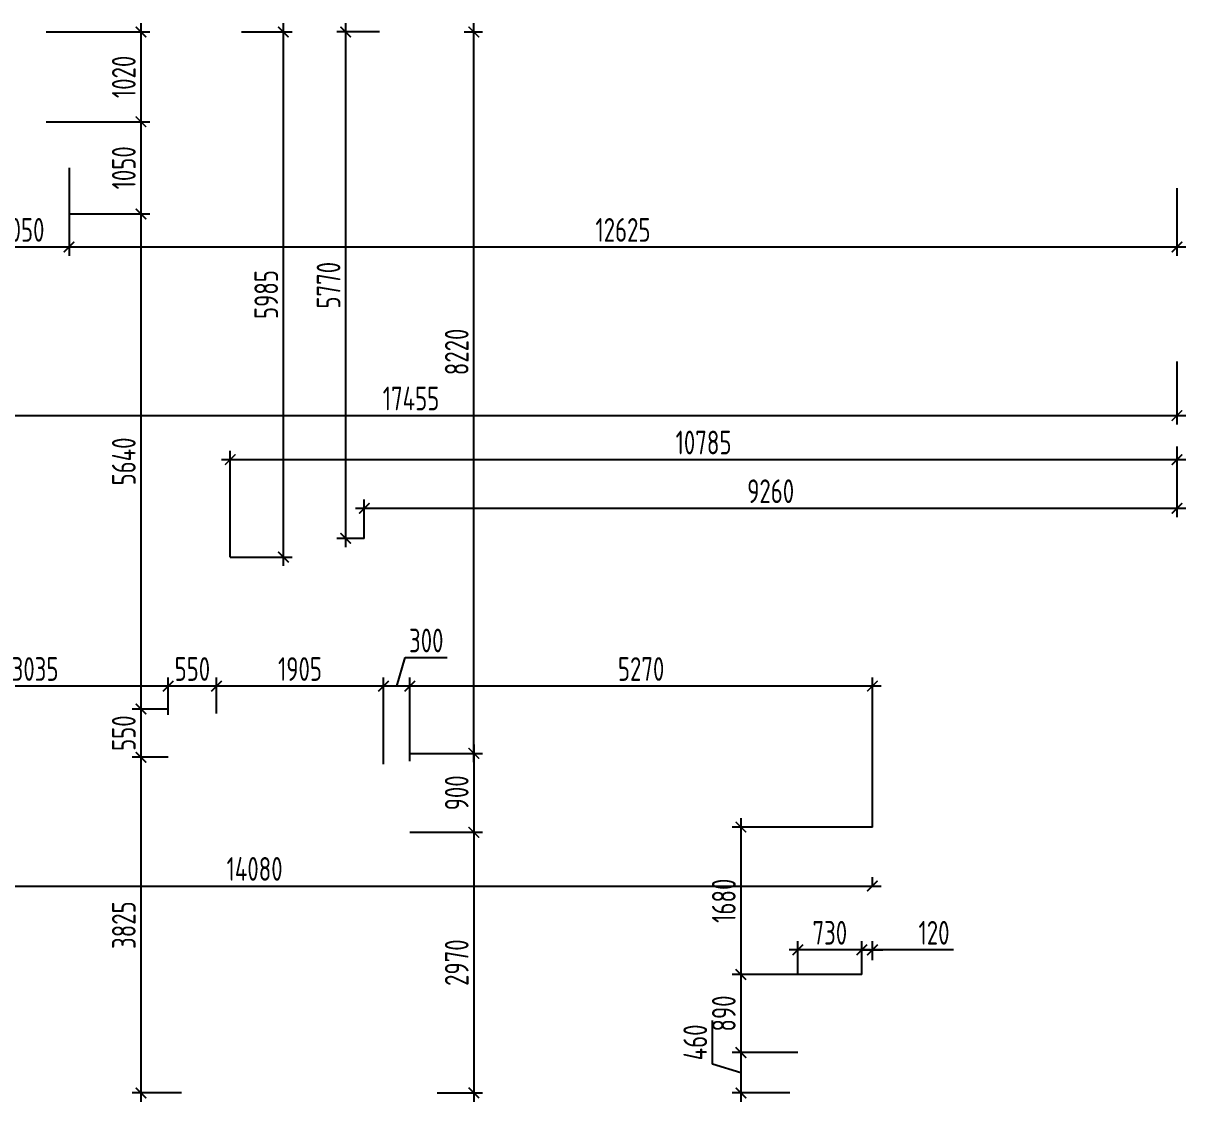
# Model space of a CAD drawing. Header units: millimetres. Extents: x -346952 to 536090, y 55086 to 131231.
# Drawn here: x 511239 to 524484, y 115441 to 127731 of the extents above; entities that cross this region are included whole.
import ezdxf

# ---------------------------------------------------------------- set-up
doc = ezdxf.new("R2010")
doc.units = ezdxf.units.MM
doc.layers.add('Размеры кровли ВК', color=14, linetype='Continuous', lineweight=9)
doc.layers.add('РАЗМЕРЫ КРОВЛИ ОВ', color=204, linetype='Continuous')
doc.layers.get('0').off()
doc.styles.add('ISOCPEUR', font='isocpeur.ttf', dxfattribs={"width": 0.7})
doc.dimstyles.new('R_100', dxfattribs={"dimtxt": 270, "dimasz": 120, "dimexe": 100, "dimexo": 0, "dimgap": 60, "dimtad": 1, "dimdec": 0, "dimrnd": 5, "dimzin": 0, "dimdsep": 46, "dimtxsty": 'ISOCPEUR', "dimblk": 'ARCHTICK', "dimcen": 0, "dimdle": 100, "dimclrd": 256, "dimclre": 256, "dimclrt": 256, "dimadec": 0, "dimazin": 0, "dimtfac": 2, "dimtdec": 0, "dimtofl": 0, "dimtmove": 1, "dimatfit": 3, "dimfxl": 1, "dimtvp": 3, "dimtolj": 1, "dimtzin": 0, "dimarcsym": 0})

# ---------------------------------------------------------------- blocks, each defined once
blk = doc.blocks.new('_ArchTick')
at = {"color": 0, "linetype": 'ByBlock', "const_width": 0.15}
blk.add_lwpolyline([(-0.5, -0.5), (0.5, 0.5)], dxfattribs=at)
blk = doc.blocks.new('*D2333')
at = {"layer": 'РАЗМЕРЫ КРОВЛИ ОВ', "lineweight": -2, "transparency": 16777216}
for p, q in [((510710, 126083), (510710, 125081)), ((511761, 126083), (511761, 125081)), ((510610, 125181), (511861, 125181))]:
    blk.add_line(p, q, dxfattribs=at)
at = {"layer": 'РАЗМЕРЫ КРОВЛИ ОВ', "lineweight": -2, "transparency": 16777216, "xscale": 120, "yscale": 120, "zscale": 120, "rotation": 180}
blk.add_blockref('_ArchTick', (510710, 125181), dxfattribs=at)
at = {"layer": 'РАЗМЕРЫ КРОВЛИ ОВ', "lineweight": -2, "transparency": 16777216, "xscale": 120, "yscale": 120, "zscale": 120}
blk.add_blockref('_ArchTick', (511761, 125181), dxfattribs=at)
at = {"layer": 'РАЗМЕРЫ КРОВЛИ ОВ', "transparency": 16777216, "insert": (511235, 125376), "char_height": 270, "attachment_point": 5, "style": 'ISOCPEUR'}
blk.add_mtext('\\A1;1050', dxfattribs=at)
blk = doc.blocks.new('*D2334')
at = {"layer": 'РАЗМЕРЫ КРОВЛИ ОВ', "lineweight": -2, "transparency": 16777216}
for p, q in [((511761, 126083), (511761, 125081)), ((524384, 125850), (524384, 125081)), ((511661, 125181), (524484, 125181))]:
    blk.add_line(p, q, dxfattribs=at)
at = {"layer": 'РАЗМЕРЫ КРОВЛИ ОВ', "lineweight": -2, "transparency": 16777216, "xscale": 120, "yscale": 120, "zscale": 120, "rotation": 180}
blk.add_blockref('_ArchTick', (511761, 125181), dxfattribs=at)
at = {"layer": 'РАЗМЕРЫ КРОВЛИ ОВ', "lineweight": -2, "transparency": 16777216, "xscale": 120, "yscale": 120, "zscale": 120}
blk.add_blockref('_ArchTick', (524384, 125181), dxfattribs=at)
at = {"layer": 'РАЗМЕРЫ КРОВЛИ ОВ', "transparency": 16777216, "insert": (518072, 125376), "char_height": 270, "attachment_point": 5, "style": 'ISOCPEUR'}
blk.add_mtext('\\A1;12625', dxfattribs=at)
blk = doc.blocks.new('*D2352')
at = {"layer": 'РАЗМЕРЫ КРОВЛИ ОВ', "lineweight": -2, "transparency": 16777216}
for p, q in [((512580, 127731), (512580, 126508)), ((511499, 127631), (512680, 127631)), ((511499, 126608), (512680, 126608))]:
    blk.add_line(p, q, dxfattribs=at)
at = {"layer": 'РАЗМЕРЫ КРОВЛИ ОВ', "lineweight": -2, "transparency": 16777216, "xscale": 120, "yscale": 120, "zscale": 120}
for p, rotation in [((512580, 127631), 90), ((512580, 126608), 270)]:
    blk.add_blockref('_ArchTick', p, dxfattribs=dict(at, rotation=rotation))
at = {"layer": 'РАЗМЕРЫ КРОВЛИ ОВ', "transparency": 16777216, "insert": (512385, 127119), "char_height": 270, "attachment_point": 5, "rotation": 90, "style": 'ISOCPEUR'}
blk.add_mtext('\\A1;1020', dxfattribs=at)
blk = doc.blocks.new('*D2353')
at = {"layer": 'РАЗМЕРЫ КРОВЛИ ОВ', "lineweight": -2, "transparency": 16777216}
for p, q in [((512580, 126708), (512580, 125457)), ((511499, 126608), (512680, 126608)), ((511761, 125557), (512680, 125557))]:
    blk.add_line(p, q, dxfattribs=at)
at = {"layer": 'РАЗМЕРЫ КРОВЛИ ОВ', "lineweight": -2, "transparency": 16777216, "xscale": 120, "yscale": 120, "zscale": 120}
for p, rotation in [((512580, 126608), 90), ((512580, 125557), 270)]:
    blk.add_blockref('_ArchTick', p, dxfattribs=dict(at, rotation=rotation))
at = {"layer": 'РАЗМЕРЫ КРОВЛИ ОВ', "transparency": 16777216, "insert": (512385, 126083), "char_height": 270, "attachment_point": 5, "rotation": 90, "style": 'ISOCPEUR'}
blk.add_mtext('\\A1;1050', dxfattribs=at)
blk = doc.blocks.new('*D2354')
at = {"layer": 'РАЗМЕРЫ КРОВЛИ ОВ', "lineweight": -2, "transparency": 16777216}
for p, q in [((512580, 125657), (512580, 119816)), ((511761, 125557), (512680, 125557)), ((512891, 119916), (512480, 119916))]:
    blk.add_line(p, q, dxfattribs=at)
at = {"layer": 'РАЗМЕРЫ КРОВЛИ ОВ', "lineweight": -2, "transparency": 16777216, "xscale": 120, "yscale": 120, "zscale": 120}
for p, rotation in [((512580, 125557), 90), ((512580, 119916), 270)]:
    blk.add_blockref('_ArchTick', p, dxfattribs=dict(at, rotation=rotation))
at = {"layer": 'РАЗМЕРЫ КРОВЛИ ОВ', "transparency": 16777216, "insert": (512385, 122737), "char_height": 270, "attachment_point": 5, "rotation": 90, "style": 'ISOCPEUR'}
blk.add_mtext('\\A1;5640', dxfattribs=at)
blk = doc.blocks.new('*D2355')
at = {"layer": 'РАЗМЕРЫ КРОВЛИ ОВ', "lineweight": -2, "transparency": 16777216}
for p, q in [((512580, 120016), (512580, 119266)), ((512891, 119916), (512480, 119916)), ((512891, 119366), (512480, 119366))]:
    blk.add_line(p, q, dxfattribs=at)
at = {"layer": 'РАЗМЕРЫ КРОВЛИ ОВ', "lineweight": -2, "transparency": 16777216, "xscale": 120, "yscale": 120, "zscale": 120}
for p, rotation in [((512580, 119916), 90), ((512580, 119366), 270)]:
    blk.add_blockref('_ArchTick', p, dxfattribs=dict(at, rotation=rotation))
at = {"layer": 'РАЗМЕРЫ КРОВЛИ ОВ', "transparency": 16777216, "insert": (512385, 119641), "char_height": 270, "attachment_point": 5, "rotation": 90, "style": 'ISOCPEUR'}
blk.add_mtext('\\A1;550', dxfattribs=at)
blk = doc.blocks.new('*D2356')
at = {"layer": 'РАЗМЕРЫ КРОВЛИ ОВ', "lineweight": -2, "transparency": 16777216}
for p, q in [((512891, 119366), (512480, 119366)), ((512580, 119466), (512580, 115441)), ((513044, 115541), (512480, 115541))]:
    blk.add_line(p, q, dxfattribs=at)
at = {"layer": 'РАЗМЕРЫ КРОВЛИ ОВ', "lineweight": -2, "transparency": 16777216, "xscale": 120, "yscale": 120, "zscale": 120}
for p, rotation in [((512580, 119366), 90), ((512580, 115541), 270)]:
    blk.add_blockref('_ArchTick', p, dxfattribs=dict(at, rotation=rotation))
at = {"layer": 'РАЗМЕРЫ КРОВЛИ ОВ', "transparency": 16777216, "insert": (512385, 117453), "char_height": 270, "attachment_point": 5, "rotation": 90, "style": 'ISOCPEUR'}
blk.add_mtext('\\A1;3825', dxfattribs=at)
blk = doc.blocks.new('*D2357')
at = {"layer": 'РАЗМЕРЫ КРОВЛИ ОВ', "lineweight": -2, "transparency": 16777216}
for p, q in [((520914, 118571), (519316, 118571)), ((519416, 118671), (519416, 116791)), ((520794, 116891), (519316, 116891))]:
    blk.add_line(p, q, dxfattribs=at)
at = {"layer": 'РАЗМЕРЫ КРОВЛИ ОВ', "lineweight": -2, "transparency": 16777216, "xscale": 120, "yscale": 120, "zscale": 120}
for p, rotation in [((519416, 118571), 90), ((519416, 116891), 270)]:
    blk.add_blockref('_ArchTick', p, dxfattribs=dict(at, rotation=rotation))
at = {"layer": 'РАЗМЕРЫ КРОВЛИ ОВ', "transparency": 16777216, "insert": (519221, 117731), "char_height": 270, "attachment_point": 5, "rotation": 90, "style": 'ISOCPEUR'}
blk.add_mtext('\\A1;1680', dxfattribs=at)
blk = doc.blocks.new('*D2358')
at = {"layer": 'РАЗМЕРЫ КРОВЛИ ОВ', "lineweight": -2, "transparency": 16777216}
for p, q in [((519416, 116991), (519416, 115901)), ((520794, 116891), (519316, 116891)), ((520064, 116001), (519316, 116001))]:
    blk.add_line(p, q, dxfattribs=at)
at = {"layer": 'РАЗМЕРЫ КРОВЛИ ОВ', "lineweight": -2, "transparency": 16777216, "xscale": 120, "yscale": 120, "zscale": 120}
for p, rotation in [((519416, 116891), 90), ((519416, 116001), 270)]:
    blk.add_blockref('_ArchTick', p, dxfattribs=dict(at, rotation=rotation))
at = {"layer": 'РАЗМЕРЫ КРОВЛИ ОВ', "transparency": 16777216, "insert": (519221, 116446), "char_height": 270, "attachment_point": 5, "rotation": 90, "style": 'ISOCPEUR'}
blk.add_mtext('\\A1;890', dxfattribs=at)
blk = doc.blocks.new('*D2359')
at = {"layer": 'РАЗМЕРЫ КРОВЛИ ОВ', "lineweight": -2, "transparency": 16777216}
for p, q in [((519091, 115868), (519091, 116366)), ((519416, 116101), (519416, 115441)), ((520064, 116001), (519316, 116001)), ((519416, 115771), (519091, 115868)), ((519974, 115541), (519316, 115541))]:
    blk.add_line(p, q, dxfattribs=at)
at = {"layer": 'РАЗМЕРЫ КРОВЛИ ОВ', "lineweight": -2, "transparency": 16777216, "xscale": 120, "yscale": 120, "zscale": 120}
for p, rotation in [((519416, 116001), 90), ((519416, 115541), 270)]:
    blk.add_blockref('_ArchTick', p, dxfattribs=dict(at, rotation=rotation))
at = {"layer": 'РАЗМЕРЫ КРОВЛИ ОВ', "transparency": 16777216, "insert": (518896, 116117), "char_height": 270, "attachment_point": 5, "rotation": 90, "style": 'ISOCPEUR'}
blk.add_mtext('\\A1;460', dxfattribs=at)
blk = doc.blocks.new('*D2360')
at = {"layer": 'РАЗМЕРЫ КРОВЛИ ОВ', "lineweight": -2, "transparency": 16777216}
for p, q in [((520064, 116891), (520064, 117271)), ((520794, 116891), (520794, 117271)), ((520894, 117171), (519964, 117171))]:
    blk.add_line(p, q, dxfattribs=at)
at = {"layer": 'РАЗМЕРЫ КРОВЛИ ОВ', "lineweight": -2, "transparency": 16777216, "xscale": 120, "yscale": 120, "zscale": 120, "rotation": 180}
blk.add_blockref('_ArchTick', (520064, 117171), dxfattribs=at)
at = {"layer": 'РАЗМЕРЫ КРОВЛИ ОВ', "lineweight": -2, "transparency": 16777216, "xscale": 120, "yscale": 120, "zscale": 120}
blk.add_blockref('_ArchTick', (520794, 117171), dxfattribs=at)
at = {"layer": 'РАЗМЕРЫ КРОВЛИ ОВ', "transparency": 16777216, "insert": (520429, 117366), "char_height": 270, "attachment_point": 5, "style": 'ISOCPEUR'}
blk.add_mtext('\\A1;730', dxfattribs=at)
blk = doc.blocks.new('*D2361')
at = {"layer": 'РАЗМЕРЫ КРОВЛИ ОВ', "lineweight": -2, "transparency": 16777216}
for p, q in [((520794, 116891), (520794, 117271)), ((520914, 117056), (520914, 117271)), ((520794, 117171), (520674, 117171)), ((520794, 117171), (520914, 117171)), ((520914, 117171), (521034, 117171)), ((521837, 117171), (520914, 117171))]:
    blk.add_line(p, q, dxfattribs=at)
at = {"layer": 'РАЗМЕРЫ КРОВЛИ ОВ', "lineweight": -2, "transparency": 16777216, "xscale": 120, "yscale": 120, "zscale": 120}
blk.add_blockref('_ArchTick', (520794, 117171), dxfattribs=at)
at = {"layer": 'РАЗМЕРЫ КРОВЛИ ОВ', "lineweight": -2, "transparency": 16777216, "xscale": 120, "yscale": 120, "zscale": 120, "rotation": 180}
blk.add_blockref('_ArchTick', (520914, 117171), dxfattribs=at)
at = {"layer": 'РАЗМЕРЫ КРОВЛИ ОВ', "transparency": 16777216, "insert": (521616, 117366), "char_height": 270, "attachment_point": 5, "style": 'ISOCPEUR'}
blk.add_mtext('\\A1;120', dxfattribs=at)
blk = doc.blocks.new('*D2362')
at = {"layer": 'РАЗМЕРЫ КРОВЛИ ОВ', "lineweight": -2, "transparency": 16777216}
for p, q in [((515644, 119323), (515644, 120277)), ((520914, 118571), (520914, 120277)), ((521014, 120177), (515544, 120177))]:
    blk.add_line(p, q, dxfattribs=at)
at = {"layer": 'РАЗМЕРЫ КРОВЛИ ОВ', "lineweight": -2, "transparency": 16777216, "xscale": 120, "yscale": 120, "zscale": 120, "rotation": 180}
blk.add_blockref('_ArchTick', (515644, 120177), dxfattribs=at)
at = {"layer": 'РАЗМЕРЫ КРОВЛИ ОВ', "lineweight": -2, "transparency": 16777216, "xscale": 120, "yscale": 120, "zscale": 120}
blk.add_blockref('_ArchTick', (520914, 120177), dxfattribs=at)
at = {"layer": 'РАЗМЕРЫ КРОВЛИ ОВ', "transparency": 16777216, "insert": (518279, 120372), "char_height": 270, "attachment_point": 5, "style": 'ISOCPEUR'}
blk.add_mtext('\\A1;5270', dxfattribs=at)
blk = doc.blocks.new('*D2363')
at = {"layer": 'РАЗМЕРЫ КРОВЛИ ОВ', "lineweight": -2, "transparency": 16777216}
for p, q in [((515494, 120177), (515592, 120502)), ((515592, 120502), (516071, 120502)), ((515344, 119323), (515344, 120277)), ((515644, 119323), (515644, 120277)), ((515744, 120177), (515244, 120177))]:
    blk.add_line(p, q, dxfattribs=at)
at = {"layer": 'РАЗМЕРЫ КРОВЛИ ОВ', "lineweight": -2, "transparency": 16777216, "xscale": 120, "yscale": 120, "zscale": 120, "rotation": 180}
blk.add_blockref('_ArchTick', (515344, 120177), dxfattribs=at)
at = {"layer": 'РАЗМЕРЫ КРОВЛИ ОВ', "lineweight": -2, "transparency": 16777216, "xscale": 120, "yscale": 120, "zscale": 120}
blk.add_blockref('_ArchTick', (515644, 120177), dxfattribs=at)
at = {"layer": 'РАЗМЕРЫ КРОВЛИ ОВ', "transparency": 16777216, "insert": (515831, 120697), "char_height": 270, "attachment_point": 5, "style": 'ISOCPEUR'}
blk.add_mtext('\\A1;300', dxfattribs=at)
blk = doc.blocks.new('*D2364')
at = {"layer": 'РАЗМЕРЫ КРОВЛИ ОВ', "lineweight": -2, "transparency": 16777216}
for p, q in [((513441, 119866), (513441, 120277)), ((515344, 119286), (515344, 120277)), ((515444, 120177), (513341, 120177))]:
    blk.add_line(p, q, dxfattribs=at)
at = {"layer": 'РАЗМЕРЫ КРОВЛИ ОВ', "lineweight": -2, "transparency": 16777216, "xscale": 120, "yscale": 120, "zscale": 120, "rotation": 180}
blk.add_blockref('_ArchTick', (513441, 120177), dxfattribs=at)
at = {"layer": 'РАЗМЕРЫ КРОВЛИ ОВ', "lineweight": -2, "transparency": 16777216, "xscale": 120, "yscale": 120, "zscale": 120}
blk.add_blockref('_ArchTick', (515344, 120177), dxfattribs=at)
at = {"layer": 'РАЗМЕРЫ КРОВЛИ ОВ', "transparency": 16777216, "insert": (514392, 120372), "char_height": 270, "attachment_point": 5, "style": 'ISOCPEUR'}
blk.add_mtext('\\A1;1905', dxfattribs=at)
blk = doc.blocks.new('*D2365')
at = {"layer": 'РАЗМЕРЫ КРОВЛИ ОВ', "lineweight": -2, "transparency": 16777216}
for p, q in [((512891, 119885), (512891, 120277)), ((513441, 119893), (513441, 120277)), ((513541, 120177), (512791, 120177))]:
    blk.add_line(p, q, dxfattribs=at)
at = {"layer": 'РАЗМЕРЫ КРОВЛИ ОВ', "lineweight": -2, "transparency": 16777216, "xscale": 120, "yscale": 120, "zscale": 120, "rotation": 180}
blk.add_blockref('_ArchTick', (512891, 120177), dxfattribs=at)
at = {"layer": 'РАЗМЕРЫ КРОВЛИ ОВ', "lineweight": -2, "transparency": 16777216, "xscale": 120, "yscale": 120, "zscale": 120}
blk.add_blockref('_ArchTick', (513441, 120177), dxfattribs=at)
at = {"layer": 'РАЗМЕРЫ КРОВЛИ ОВ', "transparency": 16777216, "insert": (513166, 120372), "char_height": 270, "attachment_point": 5, "style": 'ISOCPEUR'}
blk.add_mtext('\\A1;550', dxfattribs=at)
blk = doc.blocks.new('*D2366')
at = {"layer": 'РАЗМЕРЫ КРОВЛИ ОВ', "lineweight": -2, "transparency": 16777216}
for p, q in [((509858, 118209), (509858, 120277)), ((512891, 119850), (512891, 120277)), ((512991, 120177), (509758, 120177))]:
    blk.add_line(p, q, dxfattribs=at)
at = {"layer": 'РАЗМЕРЫ КРОВЛИ ОВ', "lineweight": -2, "transparency": 16777216, "xscale": 120, "yscale": 120, "zscale": 120, "rotation": 180}
blk.add_blockref('_ArchTick', (509858, 120177), dxfattribs=at)
at = {"layer": 'РАЗМЕРЫ КРОВЛИ ОВ', "lineweight": -2, "transparency": 16777216, "xscale": 120, "yscale": 120, "zscale": 120}
blk.add_blockref('_ArchTick', (512891, 120177), dxfattribs=at)
at = {"layer": 'РАЗМЕРЫ КРОВЛИ ОВ', "transparency": 16777216, "insert": (511374, 120372), "char_height": 270, "attachment_point": 5, "style": 'ISOCPEUR'}
blk.add_mtext('\\A1;3035', dxfattribs=at)
blk = doc.blocks.new('*D2371')
at = {"layer": 'РАЗМЕРЫ КРОВЛИ ОВ', "lineweight": -2, "transparency": 16777216}
for p, q in [((516373, 119511), (516373, 118411)), ((515644, 119411), (516473, 119411)), ((515644, 118511), (516473, 118511))]:
    blk.add_line(p, q, dxfattribs=at)
at = {"layer": 'РАЗМЕРЫ КРОВЛИ ОВ', "lineweight": -2, "transparency": 16777216, "xscale": 120, "yscale": 120, "zscale": 120}
for p, rotation in [((516373, 119411), 90), ((516373, 118511), 270)]:
    blk.add_blockref('_ArchTick', p, dxfattribs=dict(at, rotation=rotation))
at = {"layer": 'РАЗМЕРЫ КРОВЛИ ОВ', "transparency": 16777216, "insert": (516178, 118961), "char_height": 270, "attachment_point": 5, "rotation": 90, "style": 'ISOCPEUR'}
blk.add_mtext('\\A1;900', dxfattribs=at)
blk = doc.blocks.new('*D2372')
at = {"layer": 'РАЗМЕРЫ КРОВЛИ ОВ', "lineweight": -2, "transparency": 16777216}
for p, q in [((516373, 118611), (516373, 115441)), ((515644, 118511), (516473, 118511)), ((515955, 115541), (516473, 115541))]:
    blk.add_line(p, q, dxfattribs=at)
at = {"layer": 'РАЗМЕРЫ КРОВЛИ ОВ', "lineweight": -2, "transparency": 16777216, "xscale": 120, "yscale": 120, "zscale": 120}
for p, rotation in [((516373, 118511), 90), ((516373, 115541), 270)]:
    blk.add_blockref('_ArchTick', p, dxfattribs=dict(at, rotation=rotation))
at = {"layer": 'РАЗМЕРЫ КРОВЛИ ОВ', "transparency": 16777216, "insert": (516178, 117026), "char_height": 270, "attachment_point": 5, "rotation": 90, "style": 'ISOCPEUR'}
blk.add_mtext('\\A1;2970', dxfattribs=at)
blk = doc.blocks.new('*D2379')
at = {"layer": 'РАЗМЕРЫ КРОВЛИ ОВ', "lineweight": -2, "transparency": 16777216}
for p, q in [((516373, 119311), (516373, 127731)), ((516262, 127631), (516473, 127631)), ((515644, 119411), (516473, 119411))]:
    blk.add_line(p, q, dxfattribs=at)
at = {"layer": 'РАЗМЕРЫ КРОВЛИ ОВ', "lineweight": -2, "transparency": 16777216, "xscale": 120, "yscale": 120, "zscale": 120}
for p, rotation in [((516373, 127631), 90), ((516373, 119411), 270)]:
    blk.add_blockref('_ArchTick', p, dxfattribs=dict(at, rotation=rotation))
at = {"layer": 'РАЗМЕРЫ КРОВЛИ ОВ', "transparency": 16777216, "insert": (516178, 123985), "char_height": 270, "attachment_point": 5, "rotation": 90, "style": 'ISOCPEUR'}
blk.add_mtext('\\A1;8220', dxfattribs=at)
blk = doc.blocks.new('*D2380')
at = {"layer": 'РАЗМЕРЫ КРОВЛИ ОВ', "lineweight": -2, "transparency": 16777216}
for p, q in [((514203, 121547), (514203, 127731)), ((513726, 127631), (514303, 127631)), ((513597, 121647), (514303, 121647))]:
    blk.add_line(p, q, dxfattribs=at)
at = {"layer": 'РАЗМЕРЫ КРОВЛИ ОВ', "lineweight": -2, "transparency": 16777216, "xscale": 120, "yscale": 120, "zscale": 120}
for p, rotation in [((514203, 127631), 90), ((514203, 121647), 270)]:
    blk.add_blockref('_ArchTick', p, dxfattribs=dict(at, rotation=rotation))
at = {"layer": 'РАЗМЕРЫ КРОВЛИ ОВ', "transparency": 16777216, "insert": (514008, 124639), "char_height": 270, "attachment_point": 5, "rotation": 90, "style": 'ISOCPEUR'}
blk.add_mtext('\\A1;5985', dxfattribs=at)
blk = doc.blocks.new('*D2381')
at = {"layer": 'РАЗМЕРЫ КРОВЛИ ОВ', "lineweight": -2, "transparency": 16777216}
for p, q in [((513597, 121647), (513597, 122858)), ((513497, 122758), (524484, 122758)), ((524384, 122761), (524384, 122658))]:
    blk.add_line(p, q, dxfattribs=at)
at = {"layer": 'РАЗМЕРЫ КРОВЛИ ОВ', "lineweight": -2, "transparency": 16777216, "xscale": 120, "yscale": 120, "zscale": 120, "rotation": 180}
blk.add_blockref('_ArchTick', (513597, 122758), dxfattribs=at)
at = {"layer": 'РАЗМЕРЫ КРОВЛИ ОВ', "lineweight": -2, "transparency": 16777216, "xscale": 120, "yscale": 120, "zscale": 120}
blk.add_blockref('_ArchTick', (524384, 122758), dxfattribs=at)
at = {"layer": 'РАЗМЕРЫ КРОВЛИ ОВ', "transparency": 16777216, "insert": (518990, 122953), "char_height": 270, "attachment_point": 5, "style": 'ISOCPEUR'}
blk.add_mtext('\\A1;10785', dxfattribs=at)
blk = doc.blocks.new('*D2534')
at = {"layer": 'Размеры кровли ВК', "lineweight": -2, "transparency": 16777216}
for p, q in [((524384, 123876), (524384, 123160)), ((506930, 121507), (506930, 123360)), ((506830, 123260), (524484, 123260))]:
    blk.add_line(p, q, dxfattribs=at)
at = {"layer": 'Размеры кровли ВК', "lineweight": -2, "transparency": 16777216, "xscale": 120, "yscale": 120, "zscale": 120, "rotation": 180}
blk.add_blockref('_ArchTick', (506930, 123260), dxfattribs=at)
at = {"layer": 'Размеры кровли ВК', "lineweight": -2, "transparency": 16777216, "xscale": 120, "yscale": 120, "zscale": 120}
blk.add_blockref('_ArchTick', (524384, 123260), dxfattribs=at)
at = {"layer": 'Размеры кровли ВК', "transparency": 16777216, "insert": (515657, 123455), "char_height": 270, "attachment_point": 5, "style": 'ISOCPEUR'}
blk.add_mtext('\\A1;17455', dxfattribs=at)
blk = doc.blocks.new('*D3696')
at = {"layer": 'РАЗМЕРЫ КРОВЛИ ОВ', "lineweight": -2, "transparency": 16777216}
for p, q in [((506735, 117899), (521014, 117899)), ((506835, 117479), (506835, 117999)), ((520914, 117899), (520914, 117999))]:
    blk.add_line(p, q, dxfattribs=at)
at = {"layer": 'РАЗМЕРЫ КРОВЛИ ОВ', "lineweight": -2, "transparency": 16777216, "xscale": 120, "yscale": 120, "zscale": 120, "rotation": 180}
blk.add_blockref('_ArchTick', (506835, 117899), dxfattribs=at)
at = {"layer": 'РАЗМЕРЫ КРОВЛИ ОВ', "lineweight": -2, "transparency": 16777216, "xscale": 120, "yscale": 120, "zscale": 120}
blk.add_blockref('_ArchTick', (520914, 117899), dxfattribs=at)
at = {"layer": 'РАЗМЕРЫ КРОВЛИ ОВ', "transparency": 16777216, "insert": (513875, 118094), "char_height": 270, "attachment_point": 5, "style": 'ISOCPEUR'}
blk.add_mtext('\\A1;14080', dxfattribs=at)
blk = doc.blocks.new('*D3697')
at = {"layer": 'РАЗМЕРЫ КРОВЛИ ОВ', "lineweight": -2, "transparency": 16777216}
for p, q in [((514913, 121760), (514913, 127731)), ((515299, 127631), (514813, 127631)), ((515125, 121860), (514813, 121860))]:
    blk.add_line(p, q, dxfattribs=at)
at = {"layer": 'РАЗМЕРЫ КРОВЛИ ОВ', "lineweight": -2, "transparency": 16777216, "xscale": 120, "yscale": 120, "zscale": 120}
for p, rotation in [((514913, 127631), 90), ((514913, 121860), 270)]:
    blk.add_blockref('_ArchTick', p, dxfattribs=dict(at, rotation=rotation))
at = {"layer": 'РАЗМЕРЫ КРОВЛИ ОВ', "transparency": 16777216, "insert": (514718, 124745), "char_height": 270, "attachment_point": 5, "rotation": 90, "style": 'ISOCPEUR'}
blk.add_mtext('\\A1;5770', dxfattribs=at)
blk = doc.blocks.new('*D3698')
at = {"layer": 'РАЗМЕРЫ КРОВЛИ ОВ', "lineweight": -2, "transparency": 16777216}
for p, q in [((524384, 122908), (524384, 122103)), ((515125, 121860), (515125, 122303)), ((515025, 122203), (524484, 122203))]:
    blk.add_line(p, q, dxfattribs=at)
at = {"layer": 'РАЗМЕРЫ КРОВЛИ ОВ', "lineweight": -2, "transparency": 16777216, "xscale": 120, "yscale": 120, "zscale": 120, "rotation": 180}
blk.add_blockref('_ArchTick', (515125, 122203), dxfattribs=at)
at = {"layer": 'РАЗМЕРЫ КРОВЛИ ОВ', "lineweight": -2, "transparency": 16777216, "xscale": 120, "yscale": 120, "zscale": 120}
blk.add_blockref('_ArchTick', (524384, 122203), dxfattribs=at)
at = {"layer": 'РАЗМЕРЫ КРОВЛИ ОВ', "transparency": 16777216, "insert": (519755, 122398), "char_height": 270, "attachment_point": 5, "style": 'ISOCPEUR'}
blk.add_mtext('\\A1;9260', dxfattribs=at)

msp = doc.modelspace()

# ---------------------------------------------------------------- dimensions: what is measured, and where the dimension line sits
at = {"layer": 'Размеры кровли ВК'}
dim = msp.add_linear_dim(base=(524384.2, 123260.1), p1=(506930.2, 121506.6), p2=(524384.2, 123876), dimstyle='R_100', override={"dimpost": '\\X'}, dxfattribs=at)
dim.commit()
dim.dimension.update_dxf_attribs({"geometry": '*D2534', "text_midpoint": (515657.2, 123455.1)})
at = {"layer": 'РАЗМЕРЫ КРОВЛИ ОВ'}
for base, p1, p2, picture, middle in [((512580.4, 126608.3), (511498.6, 127630.7), (511498.6, 126608.3), '*D2352', (512385.4, 127119.5)), ((514203.0552, 127630.6825), (513596.7389, 121647.1668), (513726.012, 127630.6825), '*D2380', (514008.0552, 124638.9246)), ((514913.2, 127630.7), (515125.4, 121859.9), (515299, 127630.7), '*D3697', (514718.2, 124745.3)), ((512580.4, 125557.3), (511498.6, 126608.3), (511760.5, 125557.3), '*D2353', (512385.4, 126082.8)), ((512580.4, 119915.7), (511760.5, 125557.3), (512890.7, 119915.7), '*D2354', (512385.4, 122736.5)), ((512580.4, 119365.7), (512890.7, 119915.7), (512890.7, 119365.7), '*D2355', (512385.4, 119640.7)), ((516373.1, 118510.7), (515644.2, 119410.7), (515644.2, 118510.7), '*D2371', (516178.1, 118960.7)), ((512580.4, 115540.7), (512890.7, 119365.7), (513043.8, 115540.7), '*D2356', (512385.4, 117453.2)), ((516373.1, 115540.7), (515644.2, 118510.7), (515955.2, 115540.7), '*D2372', (516178.1, 117025.7)), ((519416.4, 116890.7), (520914.2, 118570.7), (520794.2, 116890.7), '*D2357', (519221.4, 117730.7)), ((519416.4, 116000.7), (520794.2, 116890.7), (520064.2, 116000.7), '*D2358', (519221.4, 116445.7)), ((519416.4, 115540.7), (520064.2, 116000.7), (519974.3, 115540.7), '*D2359', (518896.4, 115928.2))]:
    dim = msp.add_linear_dim(base=base, p1=p1, p2=p2, angle=90, dimstyle='R_100', override={"dimpost": '\\X'}, dxfattribs=at)
    dim.commit()
    dim.dimension.update_dxf_attribs({"geometry": picture, "text_midpoint": middle})
dim = msp.add_linear_dim(base=(516373.1, 127630.7), p1=(515644.2, 119410.7), p2=(516261.8, 127630.7), angle=90, dimstyle='R_100', override={"dimpost": '\\X'}, dxfattribs=at)
dim.commit()
dim.dimension.update_dxf_attribs({"geometry": '*D2379', "text_midpoint": (516373.1, 123984.8), "dimtype": 160})
for base, p1, p2, picture, middle in [((511760.5, 125181), (510709.5, 126082.8), (511760.5, 126082.8), '*D2333', (511235, 125376)), ((524384.2, 125181), (511760.5, 126082.8), (524384.2, 125850.1), '*D2334', (518072.4, 125376)), ((524384.1941, 122758.4154), (513596.7389, 121647.1668), (524384.1941, 122760.7986), '*D2381', (518990.4665, 122953.4154)), ((524384.2, 122203.2), (515125.4, 121859.9), (524384.2, 122908), '*D3698', (519754.8, 122398.2)), ((515344.2, 120177.1), (515644.2, 119322.7), (515344.2, 119322.7), '*D2363', (515651.7, 120697.1)), ((509857.9, 120177.1), (512890.7, 119850.2), (509857.9, 118208.7), '*D2366', (511374.3, 120372.1)), ((512890.7, 120177.1), (513440.7, 119893), (512890.7, 119884.9), '*D2365', (513165.7, 120372.1)), ((513440.7089, 120177.1337), (515344.1934, 119286.1138), (513440.7089, 119865.5896), '*D2364', (514392.4511, 120372.1337)), ((515644.2, 120177.1), (520914.2, 118570.7), (515644.2, 119322.7), '*D2362', (518279.2, 120372.1)), ((520914.2, 117899.4), (506834.9, 117478.6), (520914.2, 117899.4), '*D3696', (513874.6, 118094.4)), ((520064.2, 117171), (520794.2, 116890.7), (520064.2, 116890.7), '*D2360', (520429.2, 117366))]:
    dim = msp.add_linear_dim(base=base, p1=p1, p2=p2, dimstyle='R_100', override={"dimpost": '\\X'}, dxfattribs=at)
    dim.commit()
    dim.dimension.update_dxf_attribs({"geometry": picture, "text_midpoint": middle})
dim = msp.add_linear_dim(base=(520914.2, 117171), p1=(520794.2, 116890.7), p2=(520914.2, 117055.7), dimstyle='R_100', override={"dimpost": '\\X'}, dxfattribs=at)
dim.commit()
dim.dimension.update_dxf_attribs({"geometry": '*D2361', "text_midpoint": (521616, 117271), "dimtype": 160})

doc.saveas('drawing.dxf')
